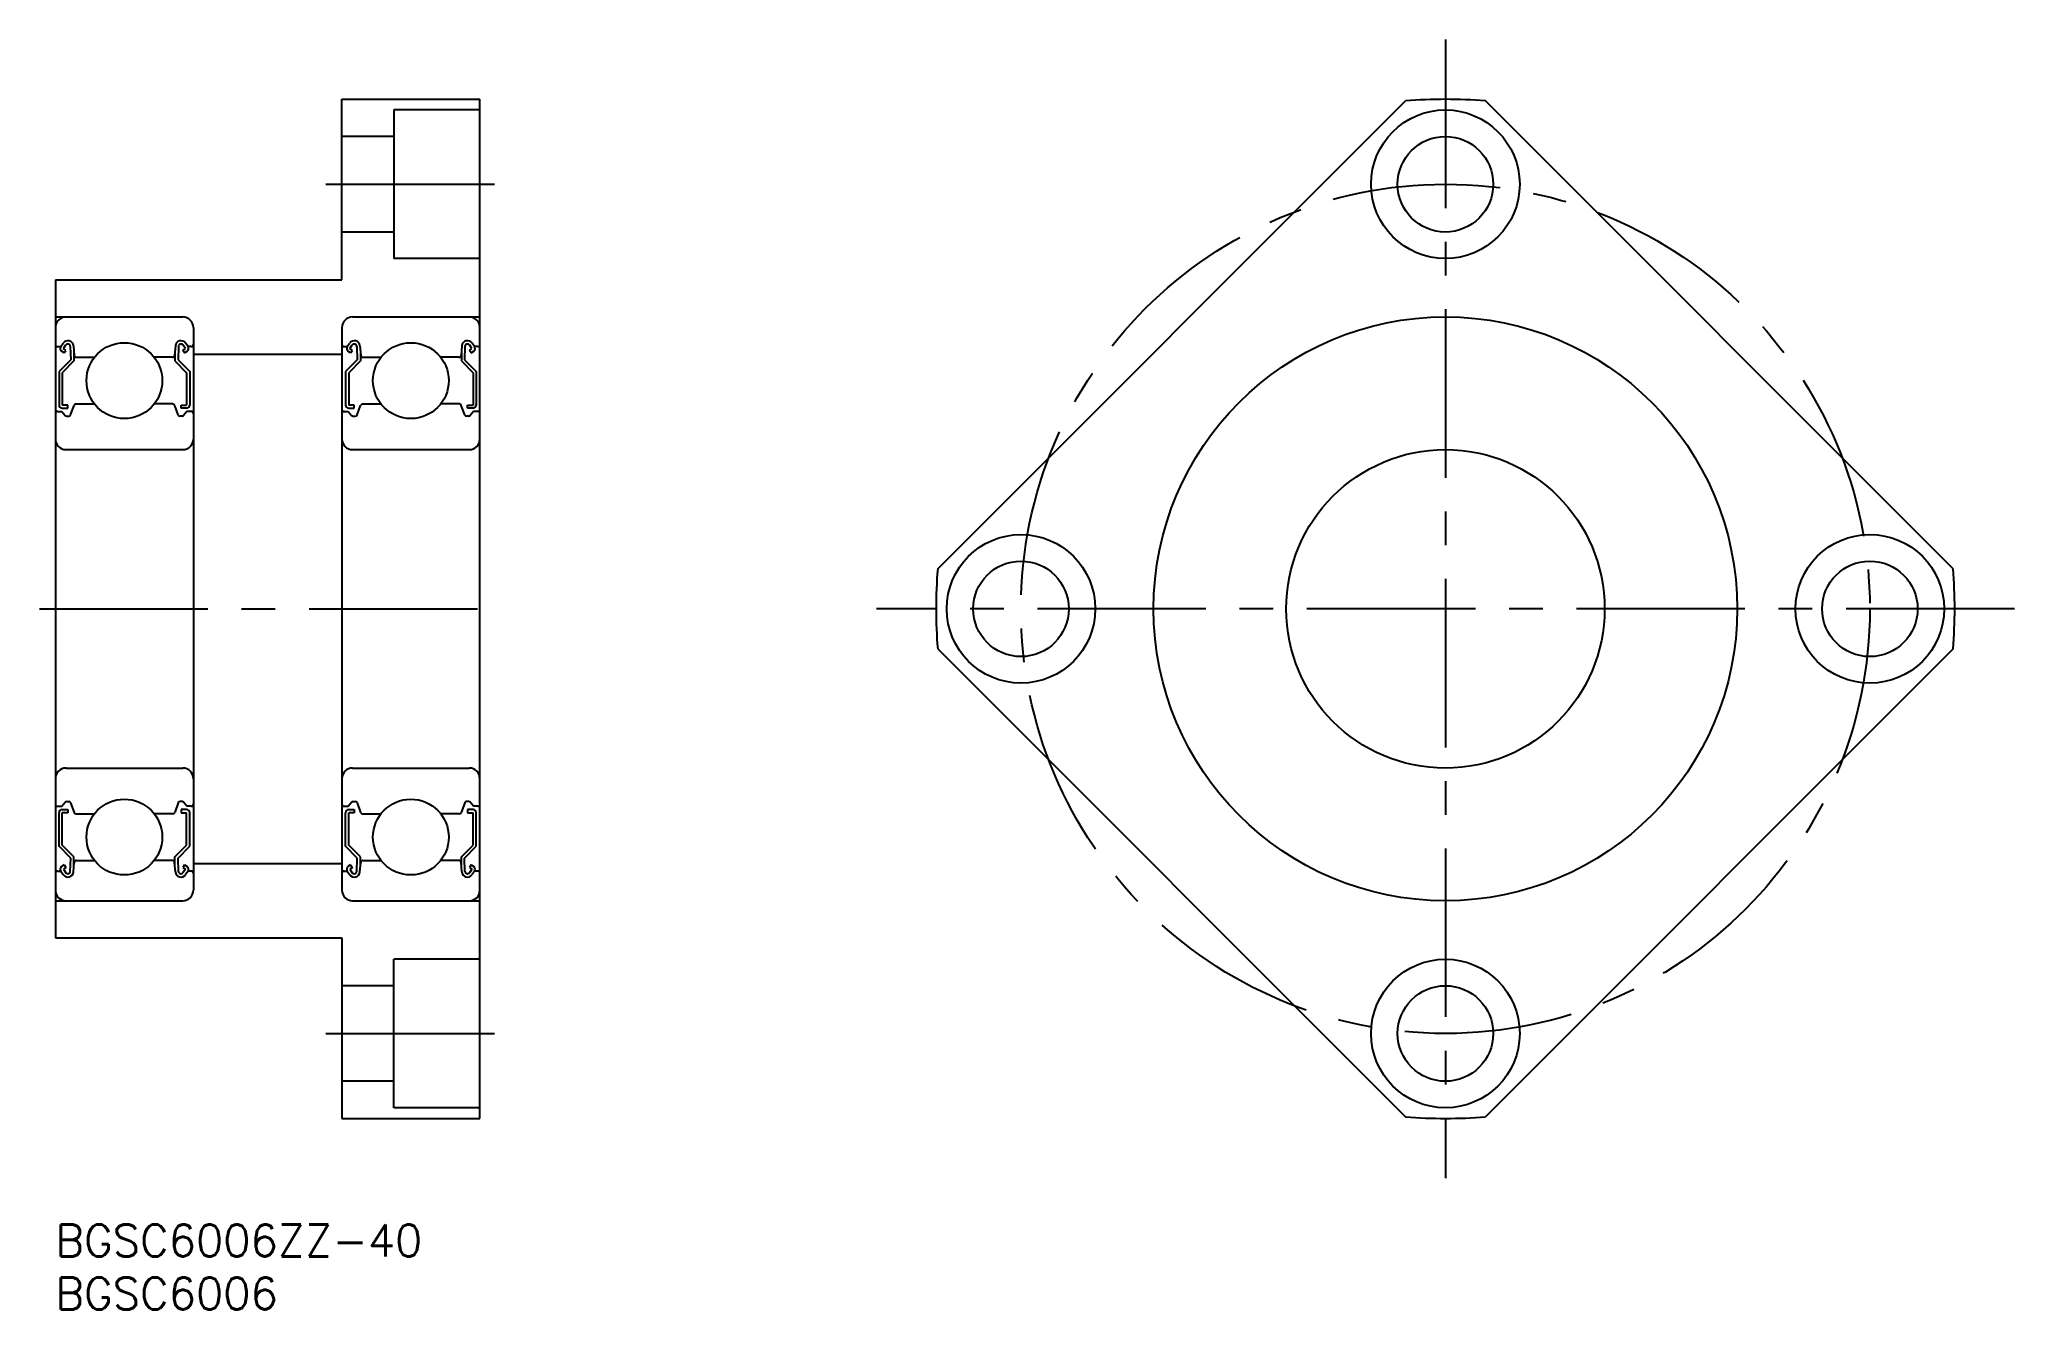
# Model space of a CAD drawing. Extents: x -1 to 185, y -8 to 112.
import ezdxf

# ---------------------------------------------------------------- set-up
doc = ezdxf.new("R2010")
doc.units = 0
doc.header["$LTSCALE"] = 0.5
doc.linetypes.add('CENTER', pattern=[50.8, 31.75, -6.35, 6.35, -6.35])
for name, color, linetype in [('MSM_CENTER', 1, 'CENTER'), ('MSM_CONTINUOUS', 7, 'CONTINUOUS'), ('MSM_PART_NUMBER', 7, 'CONTINUOUS')]:
    doc.layers.add(name, color=color, linetype=linetype)
doc.styles.get("Standard").update_dxf_attribs({"font": 'txt.shx', "height": 3, "bigfont": 'bigfont.shx'})

# ---------------------------------------------------------------- blocks, each defined once
blk = doc.blocks.new('*U1')
at = {"layer": 'MSM_PART_NUMBER'}
blk.add_text('BGSC6006ZZ-40', height=3, dxfattribs=at).set_placement((0, -3))
blk = doc.blocks.new('*U2')
at = {"layer": 'MSM_PART_NUMBER'}
blk.add_text('BGSC6006', height=3, dxfattribs=at).set_placement((0, -8))

msp = doc.modelspace()

# ---------------------------------------------------------------- linework, layer by layer
at = {"layer": 'MSM_CENTER'}
for p, q in [((131, 111.63), (131, 4.37)), ((25.5, 98), (41.5, 98)), ((-1.5, 58), (41.5, 58)), ((184.63, 58), (77.37, 58)), ((25.5, 18), (41.5, 18))]:
    msp.add_line(p, q, dxfattribs=at)
msp.add_circle((131, 58), 40, dxfattribs=at)
at = {"layer": 'MSM_CONTINUOUS'}
for p, q in [((27, 89), (27, 106)), ((27, 106), (40, 106)), ((31.9, 105), (31.9, 91)), ((40, 105), (31.9, 105)), ((40, 10), (40, 106)), ((83.15, 61.77), (127.23, 105.85)), ((178.85, 61.77), (134.77, 105.85)), ((31.9, 102.5), (27, 102.5)), ((31.9, 93.5), (27, 93.5)), ((40, 91), (31.9, 91)), ((0, 89), (0, 27)), ((0, 89), (27, 89)), ((0, 85.5), (12, 85.5)), ((13, 84.5), (13, 31.5)), ((27, 84.5), (27, 31.5)), ((28, 85.5), (40, 85.5)), ((0.2, 82.7), (0.5, 82.7)), ((0.5, 82.7), (0.73, 83.03)), ((0.82, 82.11), (0.57, 82.28)), ((0.75, 82.53), (0.98, 82.86)), ((0.99, 82.35), (0.75, 82.53)), ((0.82, 82.11), (0.99, 82.35)), ((1.4, 82.73), (1.44, 81.47)), ((1.69, 82.77), (1.77, 81.88)), ((1.74, 82.22), (1.74, 81.35)), ((11.31, 82.77), (11.23, 81.88)), ((11.26, 82.22), (11.26, 81.35)), ((11.6, 82.73), (11.56, 81.47)), ((12.01, 82.35), (12.25, 82.53)), ((12.18, 82.11), (12.01, 82.35)), ((12.25, 82.53), (12.02, 82.86)), ((12.18, 82.11), (12.43, 82.28)), ((12.5, 82.7), (12.27, 83.03)), ((12.8, 82.7), (12.5, 82.7)), ((13, 82), (27, 82)), ((27.2, 82.7), (27.5, 82.7)), ((27.5, 82.7), (27.73, 83.03)), ((27.82, 82.11), (27.57, 82.28)), ((27.75, 82.53), (27.98, 82.86)), ((27.99, 82.35), (27.75, 82.53)), ((27.82, 82.11), (27.99, 82.35)), ((28.4, 82.73), (28.44, 81.47)), ((28.69, 82.77), (28.77, 81.88)), ((28.74, 82.22), (28.74, 81.35)), ((38.31, 82.77), (38.23, 81.88)), ((38.26, 82.22), (38.26, 81.35)), ((38.6, 82.73), (38.56, 81.47)), ((39.01, 82.35), (39.25, 82.53)), ((39.18, 82.11), (39.01, 82.35)), ((39.25, 82.53), (39.02, 82.86)), ((39.18, 82.11), (39.43, 82.28)), ((39.5, 82.7), (39.27, 83.03)), ((39.8, 82.7), (39.5, 82.7)), ((1.44, 81.47), (0.34, 80.37)), ((0.34, 80.37), (0.34, 77.2)), ((1.74, 81.35), (0.64, 80.25)), ((0.64, 80.25), (0.64, 77.2)), ((1.97, 81.7), (3.69, 81.7)), ((11.03, 81.7), (9.31, 81.7)), ((11.26, 81.35), (12.36, 80.25)), ((11.56, 81.47), (12.66, 80.37)), ((12.36, 80.25), (12.36, 77.2)), ((12.66, 80.37), (12.66, 77.2)), ((28.44, 81.47), (27.34, 80.37)), ((27.34, 80.37), (27.34, 77.2)), ((28.74, 81.35), (27.64, 80.25)), ((27.64, 80.25), (27.64, 77.2)), ((28.97, 81.7), (30.69, 81.7)), ((38.03, 81.7), (36.31, 81.7)), ((38.26, 81.35), (39.36, 80.25)), ((38.56, 81.47), (39.66, 80.37)), ((39.36, 80.25), (39.36, 77.2)), ((39.66, 80.37), (39.66, 77.2)), ((0.2, 76.6), (0.6, 76.6)), ((0.6, 76.6), (0.92, 76.22)), ((1.16, 77.2), (0.64, 77.2)), ((0.64, 76.9), (1.16, 76.9)), ((1.16, 76.9), (1.16, 77.2)), ((1.43, 76.28), (1.76, 77.17)), ((1.95, 77.3), (3.69, 77.3)), ((11.05, 77.3), (9.31, 77.3)), ((11.57, 76.28), (11.24, 77.17)), ((11.84, 77.2), (12.36, 77.2)), ((11.84, 76.9), (11.84, 77.2)), ((12.36, 76.9), (11.84, 76.9)), ((12.4, 76.6), (12.08, 76.22)), ((12.8, 76.6), (12.4, 76.6)), ((27.2, 76.6), (27.6, 76.6)), ((27.6, 76.6), (27.92, 76.22)), ((28.16, 77.2), (27.64, 77.2)), ((27.64, 76.9), (28.16, 76.9)), ((28.16, 76.9), (28.16, 77.2)), ((28.43, 76.28), (28.76, 77.17)), ((28.95, 77.3), (30.69, 77.3)), ((38.05, 77.3), (36.31, 77.3)), ((38.57, 76.28), (38.24, 77.17)), ((38.84, 77.2), (39.36, 77.2)), ((38.84, 76.9), (38.84, 77.2)), ((39.36, 76.9), (38.84, 76.9)), ((39.4, 76.6), (39.08, 76.22)), ((39.8, 76.6), (39.4, 76.6)), ((1.07, 76.15), (1.25, 76.15)), ((11.93, 76.15), (11.75, 76.15)), ((28.07, 76.15), (28.25, 76.15)), ((38.93, 76.15), (38.75, 76.15)), ((1, 73), (12, 73)), ((28, 73), (39, 73)), ((83.15, 54.23), (127.23, 10.15)), ((178.85, 54.23), (134.77, 10.15)), ((1, 43), (12, 43)), ((28, 43), (39, 43)), ((0.2, 39.4), (0.6, 39.4)), ((0.6, 39.4), (0.92, 39.78)), ((0.64, 39.1), (1.16, 39.1)), ((1.07, 39.85), (1.25, 39.85)), ((1.16, 39.1), (1.16, 38.8)), ((1.43, 39.72), (1.76, 38.83)), ((11.57, 39.72), (11.24, 38.83)), ((11.93, 39.85), (11.75, 39.85)), ((12.36, 39.1), (11.84, 39.1)), ((11.84, 39.1), (11.84, 38.8)), ((12.4, 39.4), (12.08, 39.78)), ((12.8, 39.4), (12.4, 39.4)), ((27.2, 39.4), (27.6, 39.4)), ((27.6, 39.4), (27.92, 39.78)), ((27.64, 39.1), (28.16, 39.1)), ((28.07, 39.85), (28.25, 39.85)), ((28.16, 39.1), (28.16, 38.8)), ((28.43, 39.72), (28.76, 38.83)), ((38.57, 39.72), (38.24, 38.83)), ((38.93, 39.85), (38.75, 39.85)), ((39.36, 39.1), (38.84, 39.1)), ((38.84, 39.1), (38.84, 38.8)), ((39.4, 39.4), (39.08, 39.78)), ((39.8, 39.4), (39.4, 39.4)), ((0.34, 35.63), (0.34, 38.8)), ((0.64, 35.75), (0.64, 38.8)), ((1.16, 38.8), (0.64, 38.8)), ((1.95, 38.7), (3.69, 38.7)), ((11.05, 38.7), (9.31, 38.7)), ((11.84, 38.8), (12.36, 38.8)), ((12.36, 35.75), (12.36, 38.8)), ((12.66, 35.63), (12.66, 38.8)), ((27.34, 35.63), (27.34, 38.8)), ((27.64, 35.75), (27.64, 38.8)), ((28.16, 38.8), (27.64, 38.8)), ((28.95, 38.7), (30.69, 38.7)), ((38.05, 38.7), (36.31, 38.7)), ((38.84, 38.8), (39.36, 38.8)), ((39.36, 35.75), (39.36, 38.8)), ((39.66, 35.63), (39.66, 38.8)), ((1.44, 34.53), (0.34, 35.63)), ((1.74, 34.65), (0.64, 35.75)), ((11.26, 34.65), (12.36, 35.75)), ((11.56, 34.53), (12.66, 35.63)), ((28.44, 34.53), (27.34, 35.63)), ((28.74, 34.65), (27.64, 35.75)), ((38.26, 34.65), (39.36, 35.75)), ((38.56, 34.53), (39.66, 35.63)), ((0.82, 33.89), (0.57, 33.72)), ((0.99, 33.65), (0.75, 33.47)), ((0.82, 33.89), (0.99, 33.65)), ((1.4, 33.27), (1.44, 34.53)), ((1.69, 33.23), (1.77, 34.12)), ((1.74, 33.78), (1.74, 34.65)), ((1.97, 34.3), (3.69, 34.3)), ((11.03, 34.3), (9.31, 34.3)), ((11.31, 33.23), (11.23, 34.12)), ((11.26, 33.78), (11.26, 34.65)), ((11.6, 33.27), (11.56, 34.53)), ((12.18, 33.89), (12.01, 33.65)), ((12.01, 33.65), (12.25, 33.47)), ((12.18, 33.89), (12.43, 33.72)), ((13, 34), (27, 34)), ((27.82, 33.89), (27.57, 33.72)), ((27.99, 33.65), (27.75, 33.47)), ((27.82, 33.89), (27.99, 33.65)), ((28.4, 33.27), (28.44, 34.53)), ((28.69, 33.23), (28.77, 34.12)), ((28.74, 33.78), (28.74, 34.65)), ((28.97, 34.3), (30.69, 34.3)), ((38.03, 34.3), (36.31, 34.3)), ((38.31, 33.23), (38.23, 34.12)), ((38.26, 33.78), (38.26, 34.65)), ((38.6, 33.27), (38.56, 34.53)), ((39.18, 33.89), (39.01, 33.65)), ((39.01, 33.65), (39.25, 33.47)), ((39.18, 33.89), (39.43, 33.72)), ((0.2, 33.3), (0.5, 33.3)), ((0.5, 33.3), (0.73, 32.97)), ((0.75, 33.47), (0.98, 33.14)), ((12.25, 33.47), (12.02, 33.14)), ((12.5, 33.3), (12.27, 32.97)), ((12.8, 33.3), (12.5, 33.3)), ((27.2, 33.3), (27.5, 33.3)), ((27.5, 33.3), (27.73, 32.97)), ((27.75, 33.47), (27.98, 33.14)), ((39.25, 33.47), (39.02, 33.14)), ((39.5, 33.3), (39.27, 32.97)), ((39.8, 33.3), (39.5, 33.3)), ((0, 30.5), (12, 30.5)), ((28, 30.5), (40, 30.5)), ((0, 27), (27, 27)), ((27, 27), (27, 10)), ((40, 25), (31.9, 25)), ((31.9, 11), (31.9, 25)), ((31.9, 22.5), (27, 22.5)), ((31.9, 13.5), (27, 13.5)), ((27, 10), (40, 10)), ((40, 11), (31.9, 11))]:
    msp.add_line(p, q, dxfattribs=at)
for centre, radius in [((131, 98), 7), ((131, 98), 4.5), ((131, 58), 27.5), ((6.5, 79.5), 3.57), ((33.5, 79.5), 3.57), ((131, 58), 15), ((91, 58), 7), ((171, 58), 7), ((91, 58), 4.5), ((171, 58), 4.5), ((6.5, 36.5), 3.57), ((33.5, 36.5), 3.57), ((131, 18), 7), ((131, 18), 4.5)]:
    msp.add_circle(centre, radius, dxfattribs=at)
for centre, radius, start, end in [((131, 58), 48, 85.4991, 94.5009), ((1, 84.5), 1, 90, 180), ((12, 84.5), 1, 0, 90), ((28, 84.5), 1, 90, 180), ((39, 84.5), 1, 0, 90), ((0.2, 82.9), 0.2, 180, 270), ((0.75, 82.53), 0.3, 144.9356, 235.0377), ((1.17, 82.73), 0.53, 5.0651, 144.9356), ((1.17, 82.72), 0.23, 2.1311, 144.9356), ((11.83, 82.73), 0.53, 35.0644, 174.9349), ((11.83, 82.72), 0.23, 35.0644, 177.8689), ((12.25, 82.53), 0.3, 304.9623, 35.0644), ((12.8, 82.9), 0.2, 270, 0), ((27.2, 82.9), 0.2, 180, 270), ((27.75, 82.53), 0.3, 144.9356, 235.0377), ((28.17, 82.73), 0.53, 5.0651, 144.9356), ((28.17, 82.72), 0.23, 2.1311, 144.9356), ((38.83, 82.73), 0.53, 35.0644, 174.9349), ((38.83, 82.72), 0.23, 35.0644, 177.8689), ((39.25, 82.53), 0.3, 304.9623, 35.0644), ((39.8, 82.9), 0.2, 270, 0), ((1.97, 81.9), 0.2, 185.0651, 270), ((11.03, 81.9), 0.2, 270, 354.9349), ((28.97, 81.9), 0.2, 185.0651, 270), ((38.03, 81.9), 0.2, 270, 354.9349), ((0.2, 76.4), 0.2, 90, 180), ((0.64, 77.2), 0.3, 180, 270), ((1.95, 77.1), 0.2, 90, 159.9703), ((11.05, 77.1), 0.2, 20.0297, 90), ((12.36, 77.2), 0.3, 270, 0), ((12.8, 76.4), 0.2, 0, 90), ((27.2, 76.4), 0.2, 90, 180), ((27.64, 77.2), 0.3, 180, 270), ((28.95, 77.1), 0.2, 90, 159.9703), ((38.05, 77.1), 0.2, 20.0297, 90), ((39.36, 77.2), 0.3, 270, 0), ((39.8, 76.4), 0.2, 0, 90), ((1.07, 76.35), 0.2, 219.9991, 270), ((1.25, 76.35), 0.2, 270, 339.9703), ((11.75, 76.35), 0.2, 200.0297, 270), ((11.93, 76.35), 0.2, 270, 320.0009), ((28.07, 76.35), 0.2, 219.9991, 270), ((28.25, 76.35), 0.2, 270, 339.9703), ((38.75, 76.35), 0.2, 200.0297, 270), ((38.93, 76.35), 0.2, 270, 320.0009), ((1, 74), 1, 180, 270), ((12, 74), 1, 270, 0), ((28, 74), 1, 180, 270), ((39, 74), 1, 270, 0), ((131, 58), 48, 175.4991, 184.5009), ((131, 58), 48, 355.4991, 4.5009), ((1, 42), 1, 90, 180), ((12, 42), 1, 0, 90), ((28, 42), 1, 90, 180), ((39, 42), 1, 0, 90), ((0.2, 39.6), 0.2, 180, 270), ((0.64, 38.8), 0.3, 90, 180), ((1.07, 39.65), 0.2, 90, 140.0009), ((1.25, 39.65), 0.2, 20.0297, 90), ((11.75, 39.65), 0.2, 90, 159.9703), ((11.93, 39.65), 0.2, 39.9991, 90), ((12.36, 38.8), 0.3, 0, 90), ((12.8, 39.6), 0.2, 270, 0), ((27.2, 39.6), 0.2, 180, 270), ((27.64, 38.8), 0.3, 90, 180), ((28.07, 39.65), 0.2, 90, 140.0009), ((28.25, 39.65), 0.2, 20.0297, 90), ((38.75, 39.65), 0.2, 90, 159.9703), ((38.93, 39.65), 0.2, 39.9991, 90), ((39.36, 38.8), 0.3, 0, 90), ((39.8, 39.6), 0.2, 270, 0), ((1.95, 38.9), 0.2, 200.0297, 270), ((11.05, 38.9), 0.2, 270, 339.9703), ((28.95, 38.9), 0.2, 200.0297, 270), ((38.05, 38.9), 0.2, 270, 339.9703), ((0.75, 33.47), 0.3, 124.9623, 215.0644), ((1.97, 34.1), 0.2, 90, 174.9349), ((11.03, 34.1), 0.2, 5.0651, 90), ((12.25, 33.47), 0.3, 324.9356, 55.0377), ((27.75, 33.47), 0.3, 124.9623, 215.0644), ((28.97, 34.1), 0.2, 90, 174.9349), ((38.03, 34.1), 0.2, 5.0651, 90), ((39.25, 33.47), 0.3, 324.9356, 55.0377), ((0.2, 33.1), 0.2, 90, 180), ((1.17, 33.27), 0.53, 215.0644, 354.9349), ((1.17, 33.28), 0.23, 215.0644, 357.8689), ((11.83, 33.27), 0.53, 185.0651, 324.9356), ((11.83, 33.28), 0.23, 182.1311, 324.9356), ((12.8, 33.1), 0.2, 0, 90), ((27.2, 33.1), 0.2, 90, 180), ((28.17, 33.27), 0.53, 215.0644, 354.9349), ((28.17, 33.28), 0.23, 215.0644, 357.8689), ((38.83, 33.27), 0.53, 185.0651, 324.9356), ((38.83, 33.28), 0.23, 182.1311, 324.9356), ((39.8, 33.1), 0.2, 0, 90), ((1, 31.5), 1, 180, 270), ((12, 31.5), 1, 270, 0), ((28, 31.5), 1, 180, 270), ((39, 31.5), 1, 270, 0), ((131, 58), 48, 265.4991, 274.5009)]:
    msp.add_arc(centre, radius, start, end, dxfattribs=at)

# ---------------------------------------------------------------- block references
for name in ['*U1', '*U2']:
    msp.add_blockref(name, (0, 0), dxfattribs=at)

doc.saveas('drawing.dxf')
